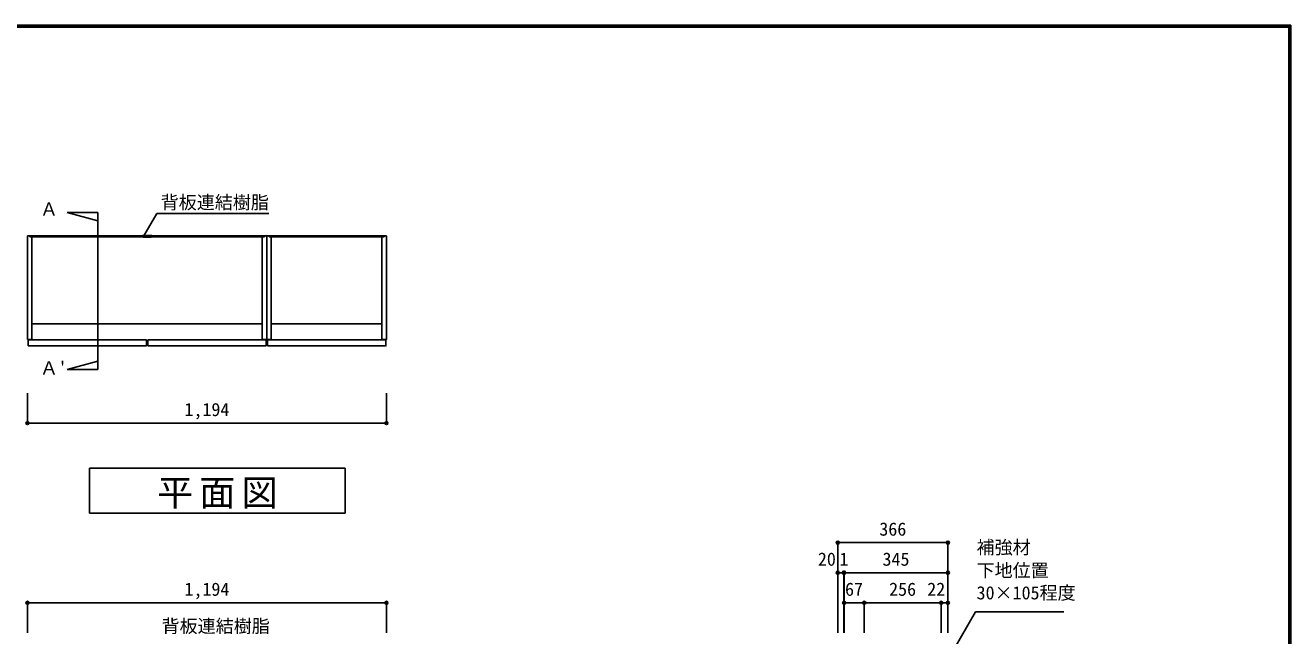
# Model space of a CAD drawing. Units: millimetres at full size, sheet at 1:20. Extents: x -3893 to 3907, y -2871 to 2783.
# Drawn here: x -302 to 3907, y 753 to 2783 of the extents above; entities that cross this region are included whole.
import ezdxf
from ezdxf.enums import TextEntityAlignment as Align

# ---------------------------------------------------------------- set-up
doc = ezdxf.new("R2010")
doc.units = ezdxf.units.MM
doc.header["$LTSCALE"] = 20
doc.header["$PDMODE"] = 32
doc.header["$PDSIZE"] = 10
for name, color, linetype in [('0-1_本体', 2, 'Continuous'), ('0-2_扉', 3, 'Continuous'), ('0-4_棚', 3, 'Continuous'), ('0-7_', 7, 'Continuous'), ('0-A_文字', 7, 'Continuous'), ('0-B_寸法', 7, 'Continuous'), ('F-1_枠', 6, 'Continuous')]:
    doc.layers.add(name, color=color, linetype=linetype)
doc.styles.add('ＭＳ ゴシック', font='')
doc.styles.get('ＭＳ ゴシック').set_extended_font_data('MS Gothic')

msp = doc.modelspace()

# ---------------------------------------------------------------- linework, layer by layer
at = {"layer": '0-1_本体'}
for p, q in [((-294.51, 1738.06), (-294.51, 2083.06)), ((-286.51, 2081.56), (97.99, 2081.56)), ((-279.51, 2080.06), (-279.51, 1738.06)), ((493.49, 2081.56), (108.99, 2081.56)), ((486.49, 2080.06), (486.49, 1738.06)), ((493.49, 2083.06), (501.49, 2083.06)), ((501.49, 2083.06), (509.49, 2083.06)), ((509.49, 2083.06), (509.49, 2080.06)), ((509.49, 2081.56), (891.49, 2081.56)), ((509.49, 2080.06), (891.49, 2080.06)), ((516.49, 2080.06), (516.49, 1738.06)), ((884.49, 2080.06), (884.49, 1738.06)), ((-279.51, 1738.06), (-294.51, 1738.06)), ((486.49, 1738.06), (501.49, 1738.06))]:
    msp.add_line(p, q, dxfattribs=at)
at = {"layer": '0-1_本体', "color": 7}
for p, q in [((-286.51, 2083.06), (97.99, 2083.06)), ((493.49, 2083.06), (108.99, 2083.06)), ((509.49, 2083.06), (891.49, 2083.06))]:
    msp.add_line(p, q, dxfattribs=at)
at = {"layer": '0-1_本体'}
for points in [[(-294.51, 2083.06), (-286.51, 2083.06), (-286.51, 2080.06), (97.99, 2080.06)], [(493.49, 2083.06), (493.49, 2080.06), (108.99, 2080.06)], [(516.49, 1738.06), (501.49, 1738.06), (501.49, 2083.06)], [(884.49, 1738.06), (899.49, 1738.06), (899.49, 2083.06)], [(899.49, 2083.06), (891.49, 2083.06), (891.49, 2080.06)]]:
    msp.add_lwpolyline(points, dxfattribs=at)
at = {"layer": '0-2_扉', "color": 2}
for p, q in [((101.49, 1737.06), (-292.51, 1737.06)), ((-292.51, 1737.06), (-292.51, 1717.06)), ((101.49, 1737.06), (101.49, 1717.06)), ((499.49, 1737.06), (105.49, 1737.06)), ((105.49, 1737.06), (105.49, 1717.06)), ((499.49, 1737.06), (499.49, 1717.06)), ((897.49, 1737.06), (503.49, 1737.06)), ((503.49, 1737.06), (503.49, 1717.06)), ((101.49, 1717.06), (-292.51, 1717.06)), ((499.49, 1717.06), (105.49, 1717.06))]:
    msp.add_line(p, q, dxfattribs=at)
msp.add_lwpolyline([(897.49, 1737.06), (897.49, 1717.06), (503.49, 1717.06)], dxfattribs=at)
at = {"layer": '0-4_棚'}
for p, q in [((-279.51, 1790.06), (486.49, 1790.06)), ((516.49, 1790.06), (884.49, 1790.06))]:
    msp.add_line(p, q, dxfattribs=at)
at = {"layer": '0-7_'}
for p, q in [((87.49, 2083.56), (87.49, 2083.06)), ((87.49, 2083.06), (97.99, 2083.06)), ((118.99, 2084.06), (87.99, 2084.06)), ((89.49, 2080.06), (97.99, 2080.06)), ((89.49, 2079.56), (89.49, 2080.06)), ((116.99, 2079.06), (89.99, 2079.06)), ((97.99, 2080.06), (97.99, 2083.06)), ((98.99, 2083.06), (107.99, 2083.06)), ((98.99, 2080.06), (98.99, 2083.06)), ((98.99, 2080.06), (107.99, 2080.06)), ((107.99, 2080.06), (107.99, 2083.06)), ((108.99, 2080.06), (108.99, 2083.06)), ((108.99, 2083.06), (119.49, 2083.06)), ((108.99, 2080.06), (117.49, 2080.06)), ((117.49, 2079.56), (117.49, 2080.06)), ((119.49, 2083.56), (119.49, 2083.06))]:
    msp.add_line(p, q, dxfattribs=at)
for centre, start, end in [((87.99, 2083.56), 90, 180), ((89.99, 2079.56), 180, 270), ((116.99, 2079.56), 270, 0), ((118.99, 2083.56), 0, 90)]:
    msp.add_arc(centre, 0.5, start, end, dxfattribs=at)
at = {"layer": '0-A_文字'}
for p, q in [((-162.85, 2160.63), (-59.98, 2133.06)), ((-59.98, 2160.63), (-162.85, 2160.63)), ((-59.98, 2160.63), (-59.98, 1638.5)), ((92.91, 2083.47), (135.36, 2157)), ((135.36, 2157), (508.5, 2157)), ((-162.85, 1638.5), (-59.98, 1666.06)), ((-59.98, 1638.5), (-162.85, 1638.5)), ((-88.15, 1160.06), (-88.15, 1310.06)), ((-88.15, 1310.06), (761.85, 1310.06)), ((761.85, 1310.06), (761.85, 1160.06)), ((761.85, 1160.06), (-88.15, 1160.06)), ((2781.68, 698.69), (2858.72, 832.11)), ((2858.72, 832.11), (3151.73, 832.11))]:
    msp.add_line(p, q, dxfattribs=at)
at = {"layer": '0-B_寸法', "color": 4}
for p, q in [((-294.51, 1460.06), (-294.51, 1560.06)), ((899.49, 1460.06), (899.49, 1560.06)), ((-294.51, 1460.06), (899.49, 1460.06)), ((2400.49, 1062.33), (2766.49, 1062.33)), ((2400.49, 1062.33), (2400.49, 762.33)), ((2766.49, 1062.33), (2766.49, 862.33)), ((2400.49, 962.33), (2766.49, 962.33)), ((2420.49, 962.33), (2420.49, 762.33)), ((2421.49, 962.33), (2421.49, 862.33)), ((-294.51, 862.33), (899.49, 862.33)), ((-294.51, 862.33), (-294.51, 762.33)), ((899.49, 862.33), (899.49, 762.33)), ((2421.49, 862.33), (2421.49, 762.33)), ((2488.49, 862.33), (2421.49, 862.33)), ((2744.49, 862.33), (2488.49, 862.33)), ((2488.49, 862.33), (2488.49, 762.33)), ((2766.49, 862.33), (2744.49, 862.33)), ((2744.49, 862.33), (2744.49, 762.33)), ((2766.49, 862.33), (2766.49, 762.33))]:
    msp.add_line(p, q, dxfattribs=at)
at = {"layer": '0-B_寸法'}
for p in [(-294.51, 1460.06), (899.49, 1460.06), (2400.49, 1062.33), (2766.49, 1062.33), (2400.49, 962.33), (2420.49, 962.33), (2421.49, 962.33), (2766.49, 962.33), (-294.51, 862.33), (899.49, 862.33), (2421.49, 862.33), (2488.49, 862.33), (2744.49, 862.33), (2766.49, 862.33)]:
    msp.add_point(p, dxfattribs=at)
at = {"layer": 'F-1_枠'}
for p, q in [((-3893.39, 2783.33), (3906.61, 2783.33)), ((-3893.39, 2780), (3906.61, 2780)), ((3899.95, 2783.33), (3899.95, -2803.33)), ((3903.28, 2783.33), (3903.28, -2803.33)), ((3906.61, 2783.33), (3906.61, -2803.33)), ((-3893.39, 2776.67), (3906.61, 2776.67))]:
    msp.add_line(p, q, dxfattribs=at)

# ---------------------------------------------------------------- texts
at = {"layer": '0-A_文字', "style": 'ＭＳ ゴシック'}
for s, p in [('Ａ ', (-252.85, 2136.63)), ('背板連結樹脂', (148.5, 2159.13)), ("Ａ'", (-252.85, 1608.5)), ('補強材', (2861.94, 1011.52)), ('下地位置', (2861.94, 934.9)), ('30×105程度', (2861.94, 860.36)), ('背板連結樹脂', (151.48, 749.76))]:
    msp.add_text(s, height=43.99, dxfattribs=at).set_placement(p, align=Align.BOTTOM_LEFT)
at = {"layer": '0-A_文字', "insert": (136.85, 1175.06), "char_height": 87.98, "attachment_point": 7, "style": 'ＭＳ ゴシック'}
msp.add_mtext('\\T1.17;平面図', dxfattribs=at)
at = {"layer": '0-B_寸法', "style": 'ＭＳ ゴシック'}
for s, p in [('1,194', (227.49, 1470.06)), ('366', (2538.49, 1072.33)), ('20', (2334.08, 972.33)), ('1', (2405.99, 972.33)), ('345', (2548.99, 972.33)), ('1,194', (227.49, 872.33)), ('67', (2424.49, 872.33)), ('256', (2570.99, 872.33)), ('22', (2697.78, 872.33))]:
    msp.add_text(s, height=43.99, dxfattribs=at).set_placement(p, align=Align.BOTTOM_LEFT)

doc.saveas('drawing.dxf')
